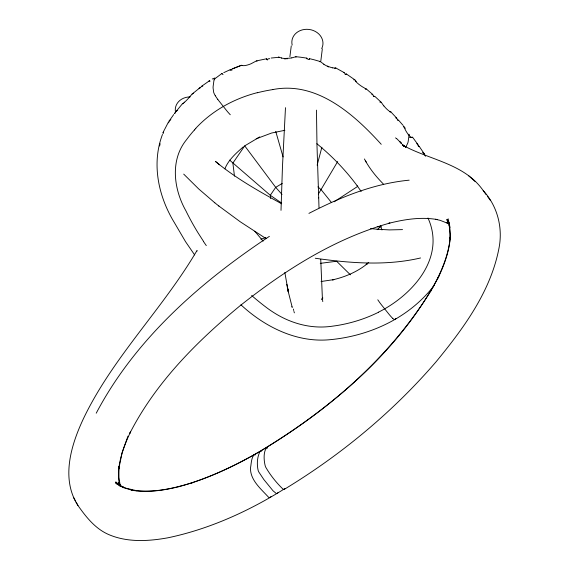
<?xml version="1.0" encoding="UTF-8"?>
<svg xmlns="http://www.w3.org/2000/svg" width="569" height="569" viewBox="0 0 569 569"><rect width="100%" height="100%" fill="white"/><g stroke="black" fill="none" stroke-linecap="round" stroke-linejoin="round"><path stroke-width="0.85" d="M281.008 210.352L282.473 166.511L285.482 107.676M295.972 57.22L295.887 56.708L300.631 57.22L306.776 58.123L308.078 59.404L309.067 59.311L309.486 58.635L314.259 59.823L320.304 61.552L323.903 64.233M320.781 61.26L322.324 48.906M289.891 56.736L291.271 45.84M285.709 58.899L287.203 58.458L287.146 58.913M197.073 251.064L197.137 250.609M317.146 165.181L321.869 147.257M306.506 58.799L306.776 58.123M309.259 59.347L309.5 58.664M404.339 127.342A7.226 1.807 57.5 0 0 409.452 135.842A7.226 1.807 57.5 0 0 412.418 137.264L412.447 137.086M162.485 134.448C151.326 163.644 158.381 196.383 174.256 222.422L185.551 241.69L194.641 254.926M224.89 168.822C228.404 159.811 236.213 153.097 243.297 146.852M127.961 436.16L122.1 452.611L118.914 468.315L119.099 466.416L118.821 477.398L120.386 486.289M163.225 132.456L163.168 133.544M395.917 318.405L394.765 319.508M164.775 129.142L168.339 122.257M322.865 297.957L321.962 299.55M96.225 413.201C135.258 339.103 200.416 282.053 269.386 236.355M160.124 143.737L159.605 145.97M284.991 488.515C249.208 510.99 209.548 529.085 167.912 537.797C148.21 541.354 126.873 542.591 108.138 534.305C95.073 528.459 86.004 516.922 77.974 505.521C60.456 478.493 71.303 444.154 83.956 417.589C113.373 356.699 162.812 308.718 196.846 250.744M337.694 161.518L318.334 194.143M277.999 492.633L277.231 493.508L276.321 493.522L273.07 490.834L263.86 479.56L258.824 472.014A6.28 2.127 59.9 0 1 258.162 470.492C256.726 464.361 257.124 456.921 260.069 451.395C331.606 408.016 398.947 351.251 438.82 276.484L438.087 277.928C444.225 265.083 449.311 251.406 450.278 237.081L450.171 238.98L450.243 234.094L449.133 225.139L449.816 227.5L447.952 221.085L448.642 223.468L447.056 219.726L448.521 222.372L446.9 219.613L447.931 221.007M271.036 496.602L269.478 497.633A6.28 2.312 60.7 0 1 268.625 497.313C261.121 489.041 250.076 480.115 250.502 467.946C251.349 463.593 251.142 458.415 253.994 454.851C324.223 414.012 388.812 359.473 431.572 289.671L430.783 291.029C440.257 274.358 448.5 256.342 450.264 237.024L450.079 238.959L449.823 226.405L448.13 218.766M259.727 136.909L244.72 145.856L232.877 163.097L234.464 176.148M168.95 121.304L173.716 114.54M319.878 61.751L320.304 61.552M199.186 88.131L199.107 88.508L202.052 86.139A5.512 2.134 53.2 0 1 202.777 86.26M377.773 229.677L379.872 226.818L381.614 226.803M169.1 121.09L170.864 119.654M434.332 285.211C409.844 317.388 370.625 335.667 330.945 339.608L330.689 339.629C297.189 343.128 264.948 327.118 240.922 304.799M175.601 112.648L174.327 113.636L182.393 103.786L183.936 102.769M194.399 130.002L195.814 128.452M232.394 68.87L230.096 70.222L230.687 69.539A5.512 1.579 66.3 0 1 231.199 69.731M193.631 93.188L192.116 94.063L189.385 97.221A8.841 1.259 -48.7 0 1 184.484 102.271M176.041 111.346L177.13 110.663A5.519 2.561 36.2 0 1 177.677 110.599M345.091 74.567L346.343 73.949L354.772 79.774L356.272 81.488M334.693 68.664L335.781 67.96M368.726 262.373L366.116 264.635L367.325 263.71C357.268 271.868 345.056 277.011 332.502 279.891L333.818 279.614L321.044 281.513M192.116 94.063L200.011 87.711A5.512 2.07 52.2 0 1 200.452 87.754M267.316 60.072L266.861 59.076A5.519 0.882 81 0 0 266.591 58.778C265.993 61.125 269.244 57.618 269.699 58.785M201.625 86.26L209.221 80.94M334.209 201.76L357.773 186.34M221.626 73.721L214.214 79.212L214.712 79.859M282.21 183.438L275.695 187.357L270.289 195.288L270.695 198.595M408.286 134.675L409.033 134.241M242.302 65.663L241.363 65.321L232.429 68.835L241.398 65.307L243.767 65.691A8.841 2.753 -20.9 0 0 250.666 63.913A8.535 2.475 -21.1 0 0 251.484 63.529L256.278 60.968L257.096 61.153M308.917 213.382C340.276 197.265 373.776 183.552 409.175 180.174M378.492 312.175C412.07 295.418 446.231 258.056 427.973 217.991M353.712 79.845L354.772 79.774M182.478 103.764L183.545 103.579M223.759 72.654L230.381 69.582M256.206 138.8L271.577 133.032L284.884 130.294M232.821 68.55L233.148 68.493A5.512 1.636 67.3 0 1 233.667 68.685M260.922 239.222L265.823 237.558M373.506 96.204C376.578 97.107 373.058 96.901 372.723 94.475L366.322 88.956L365.284 89.041M379.822 102.043L381.23 102.285L383.833 105.976M295.866 56.708L291.797 57.91M420.569 257.963C386.024 266.064 350.084 263.17 315.297 258.248M256.448 60.911L266.427 58.799M389.594 111.766L390.867 111.901L389.345 111.453M284.301 58.87L285.745 58.635M272.828 89.568C316.791 80.94 354.06 114.348 381.237 144.306M271.171 58.031L279.03 57.277M320.262 263.362L336.62 261.242L350.404 274.827M402.532 229.606L389.466 229.912L377.126 229.25M397.439 119.867C400.32 121.567 397.02 120.08 396.735 118.16L390.754 111.78M377.204 226.682L379.872 226.818M209.335 81.104L209.072 81.026A5.726 0.441 8 0 1 209.086 80.926M422.497 152.613L423.813 153.203L425.121 155.55M378.221 229.343L370.526 228.574M365.817 89.084L366.322 88.956M132.456 490.343L131.204 490.129C147.57 493.053 164.341 490.336 180.281 486.31L178.751 486.687C207.408 479.034 234.392 466.153 260.033 451.409L261.249 451.487M332.794 67.917L335.81 67.974L344.103 72.562L345.668 74.482L346.443 74.589L346.407 73.991M416.686 143.644C417.774 143.608 420.142 148.673 418.599 145.842A5.512 2.162 -34.9 0 0 417.866 145.714M281.634 57.974L279.962 57.533M132.307 490.265L124.07 487.875L120.123 485.983M344.103 72.562L343.868 72.476A5.512 1.252 -59.8 0 0 343.406 72.647M279.237 57.227L278.831 56.978M327.296 66.274L328.59 66.971M281.662 203.787C258.753 191.163 235.751 178.239 215.53 161.489L219.591 164.79L219.029 164.334M449.268 224.165L446.409 222.458L448.564 223.653L440.278 220.388L435.591 219.278L437.476 219.598C421.103 216.675 404.339 219.392 388.399 223.418L389.929 223.041C334.465 238.553 284.934 270.175 240.168 305.667C196.739 341.514 155.707 382.617 129.86 433.244L130.593 431.793C124.455 444.645 119.369 458.315 118.402 472.64L118.508 470.741L118.779 480.243L119.547 484.589L118.864 482.22L120.038 486.26M395.491 137.897L395.924 138.16M266.107 238.631L240.203 221.746L218.468 205.729M281.093 202.713L270.289 195.288L229.62 160.117M372.723 94.475L372.403 94.319A5.512 1.757 -48.6 0 0 371.785 94.369M396.344 138.445L396.757 138.744M267.558 448.102A6.28 1.942 59.1 0 0 266.769 447.746C263.027 451.48 263.881 461.729 265.495 466.786C270.147 474.944 276.171 482.512 282.907 489.034A6.28 1.942 59.1 0 0 283.696 489.39L284.308 489.333C341.009 454.958 392.759 412.105 436.053 361.82C463.543 328.341 490.798 291.435 499.027 247.949C502.982 227.621 497.427 205.978 483.237 190.643C464.695 163.794 430.192 160.117 403.513 145.607L405.59 146.894L402.432 144.569M396.735 118.16L396.373 117.961A5.512 1.999 -42.1 0 0 395.683 117.939M231.206 69.752L231.889 70.343M118.701 485.129L115.514 482.661L117.769 484.681M183.709 174.114L198.638 188.88L214.79 202.784M214.335 202.422L218.901 206.07M397.134 139.042L401.543 143.502M316.862 143.715C331.997 156.055 345.668 170.223 357.282 185.935M404.026 126.56L405.235 128.253M317.929 186.881L321.222 189.776L331.464 202.536M468.586 175.707L475.207 181.582M374.686 96.225L381.059 102.143M383.328 183.958C375.938 176.539 369.309 168.232 364.395 158.957M115.543 482.398L117.214 484.077M230.274 114.746L228.411 112.719A52.462 17.781 59.9 0 1 226.554 110.521L218.56 100.436A38.102 12.916 59.9 0 1 217.763 99.362M282.025 194.449L275.695 187.357L244.72 145.856M398.464 120.087L402.966 125.237M118.06 484.61L115.756 481.936L118.893 485.037L116.026 482.512L123.772 487.519L121.581 486.367L126.176 488.245L136.716 490.706L134.803 490.457C154.462 492.854 174.192 488.351 192.87 482.505L191.404 482.96C213.19 475.833 233.994 465.99 253.994 454.851L254.699 454.745A6.28 2.312 60.7 0 1 255.246 454.908M263.098 241.164L254.841 231.263M402.311 144.505L404.146 146.66M402.333 144.526L404.047 146.553M402.183 144.242L402.809 144.988M412.575 137.236L417.902 144.476M483.237 190.643L486.246 194.754M487.434 196.333L490.435 200.437M357.126 185.722L361.18 191.469M366.578 162.592L365.561 161.048M419.296 146.461L424.31 153.922M377.788 299.799L379.58 302.367A52.462 17.781 59.9 0 0 381.408 304.785L389.416 314.771A38.102 12.916 59.9 0 0 390.234 315.724A20.996 7.12 59.9 0 0 392.688 318.348M203.489 241.327L197.976 232.742A305.795 263.483 7.6 0 1 185.871 210.75C173.637 189.128 169.882 159.903 186.632 139.569A153.289 132.079 7.6 0 1 194.392 130.002M215.281 95.72L215.423 95.948A20.996 7.12 59.9 0 0 217.763 99.347M73.557 497.448L75.378 500.798M76.146 502.164L77.974 505.521M425.285 155.906L425.456 156.276M380.32 225.644L381.984 229.976M120.486 486.09L119.938 484.667L120.365 486.267M292.053 306.648L288.291 291.826L284.834 272.459M275.723 131.361L283.078 156.923M449.126 222.479L449.553 224.072M286.826 284.315L287.758 289.173M322.587 300.155L322.787 301.613M322.395 298.533L320.738 259.35M318.704 197.955L316.983 145.323L316.471 110.13M318.69 197.614L319.01 207.863M257.33 92.761A152.044 131.005 7.6 0 1 272.828 89.575M195.708 128.381A131.126 112.982 7.6 0 1 257.295 92.662M206.298 245.595A294.201 253.489 7.6 0 1 203.382 241.377M251.626 295.489A282.814 243.681 7.6 0 0 264.18 305.795L267.501 308.306A102.47 88.287 7.6 0 0 273.568 312.445C289.45 322.673 308.526 328.398 327.481 326.741A84.027 72.398 7.6 0 0 330.831 326.407L336.571 325.596A138.324 119.184 7.6 0 0 378.541 312.239M292.174 45.072A15.605 13.443 7.6 0 1 308.924 29.424A15.605 13.443 7.6 0 1 321.72 48.578M175.551 112.392A15.605 13.443 7.6 0 1 190.181 96.886M293.732 310.525A27.525 23.72 7.6 0 1 293.419 309.067M294.393 312.85A24.282 20.925 7.6 0 1 293.931 311.456M321.713 298.732A27.39 23.599 7.6 0 1 322.061 299.6M291.577 306.911A5.996 5.171 7.5 0 1 292.658 307.288M394.794 319.565A6.444 2.184 59.9 0 1 392.83 318.427M409.033 134.412A62.853 23.742 -38.6 0 1 409.004 135.337L408.201 141.354A59.475 22.468 -38.6 0 1 407.845 142.876L405.996 146.894A6.444 2.432 -38.6 0 1 405.434 147.599M409.509 137.499A5.384 0.669 2 0 1 409.865 137.534M410.612 137.378A6.117 1.778 -26.2 0 1 411.558 137.25M222.564 74.07A6.28 1.892 65.6 0 1 223.034 74.496M221.931 73.6A5.263 2.148 85.2 0 1 222.365 73.963M221.654 73.629A5.726 1.906 -63.8 0 1 221.96 73.501M389.061 110.948A7.241 1.735 48.4 0 1 383.983 105.99M365.348 88.728A7.198 1.138 31.5 0 1 364.85 88.558M364.423 87.918A7.81 1.6 37.1 0 1 355.319 81.018M332.723 67.846A8.933 2.667 24.8 0 1 331.521 67.562A9.901 3.058 25.2 0 1 327.659 66.153M327.566 66.296A9.552 3.03 25.5 0 1 323.768 64.261M291.726 57.867A9.004 2.71 -2.7 0 1 290.361 58.081A10.029 3.108 -2.5 0 1 286.819 58.33M286.804 58.394A10.1 3.236 -2.4 0 1 286.1 58.394M286.058 58.507A9.581 3.037 -2.4 0 1 281.449 58.052M278.981 57.49A6.75 1.174 5.6 0 1 278.739 57.185M214.157 79.383A62.867 21.309 59.9 0 0 213.958 80.272L213.155 86.289A59.482 20.164 59.9 0 0 213.076 87.868L213.667 92.32A6.444 2.184 59.9 0 0 215.288 95.713M403.428 126.631A5.384 2.361 -84.4 0 1 403.77 127.179M403.272 126.019A6.117 2.724 -51.8 0 1 403.641 126.147M184.555 102.164A8.535 1.088 -47.8 0 1 184.072 102.584M209.385 80.62A6.28 2.34 54 0 1 209.783 80.535M209.989 81.346A5.263 1.117 36.4 0 1 209.776 81.04M214.826 78.003A7.966 0.967 -23.7 0 1 212.265 78.999M162.99 132.876A9.004 0.434 -62.1 0 1 163.289 132.172M163.253 132.257A10.029 0.42 -62.6 0 1 164.462 129.661M168.445 122.84A6.75 1.565 -64.8 0 1 169.064 121.816M401.181 143.168L400.043 141.837L401.188 143.182M287.871 289.706L287.345 287.068L288.291 291.826L287.871 289.706"/></g></svg>
